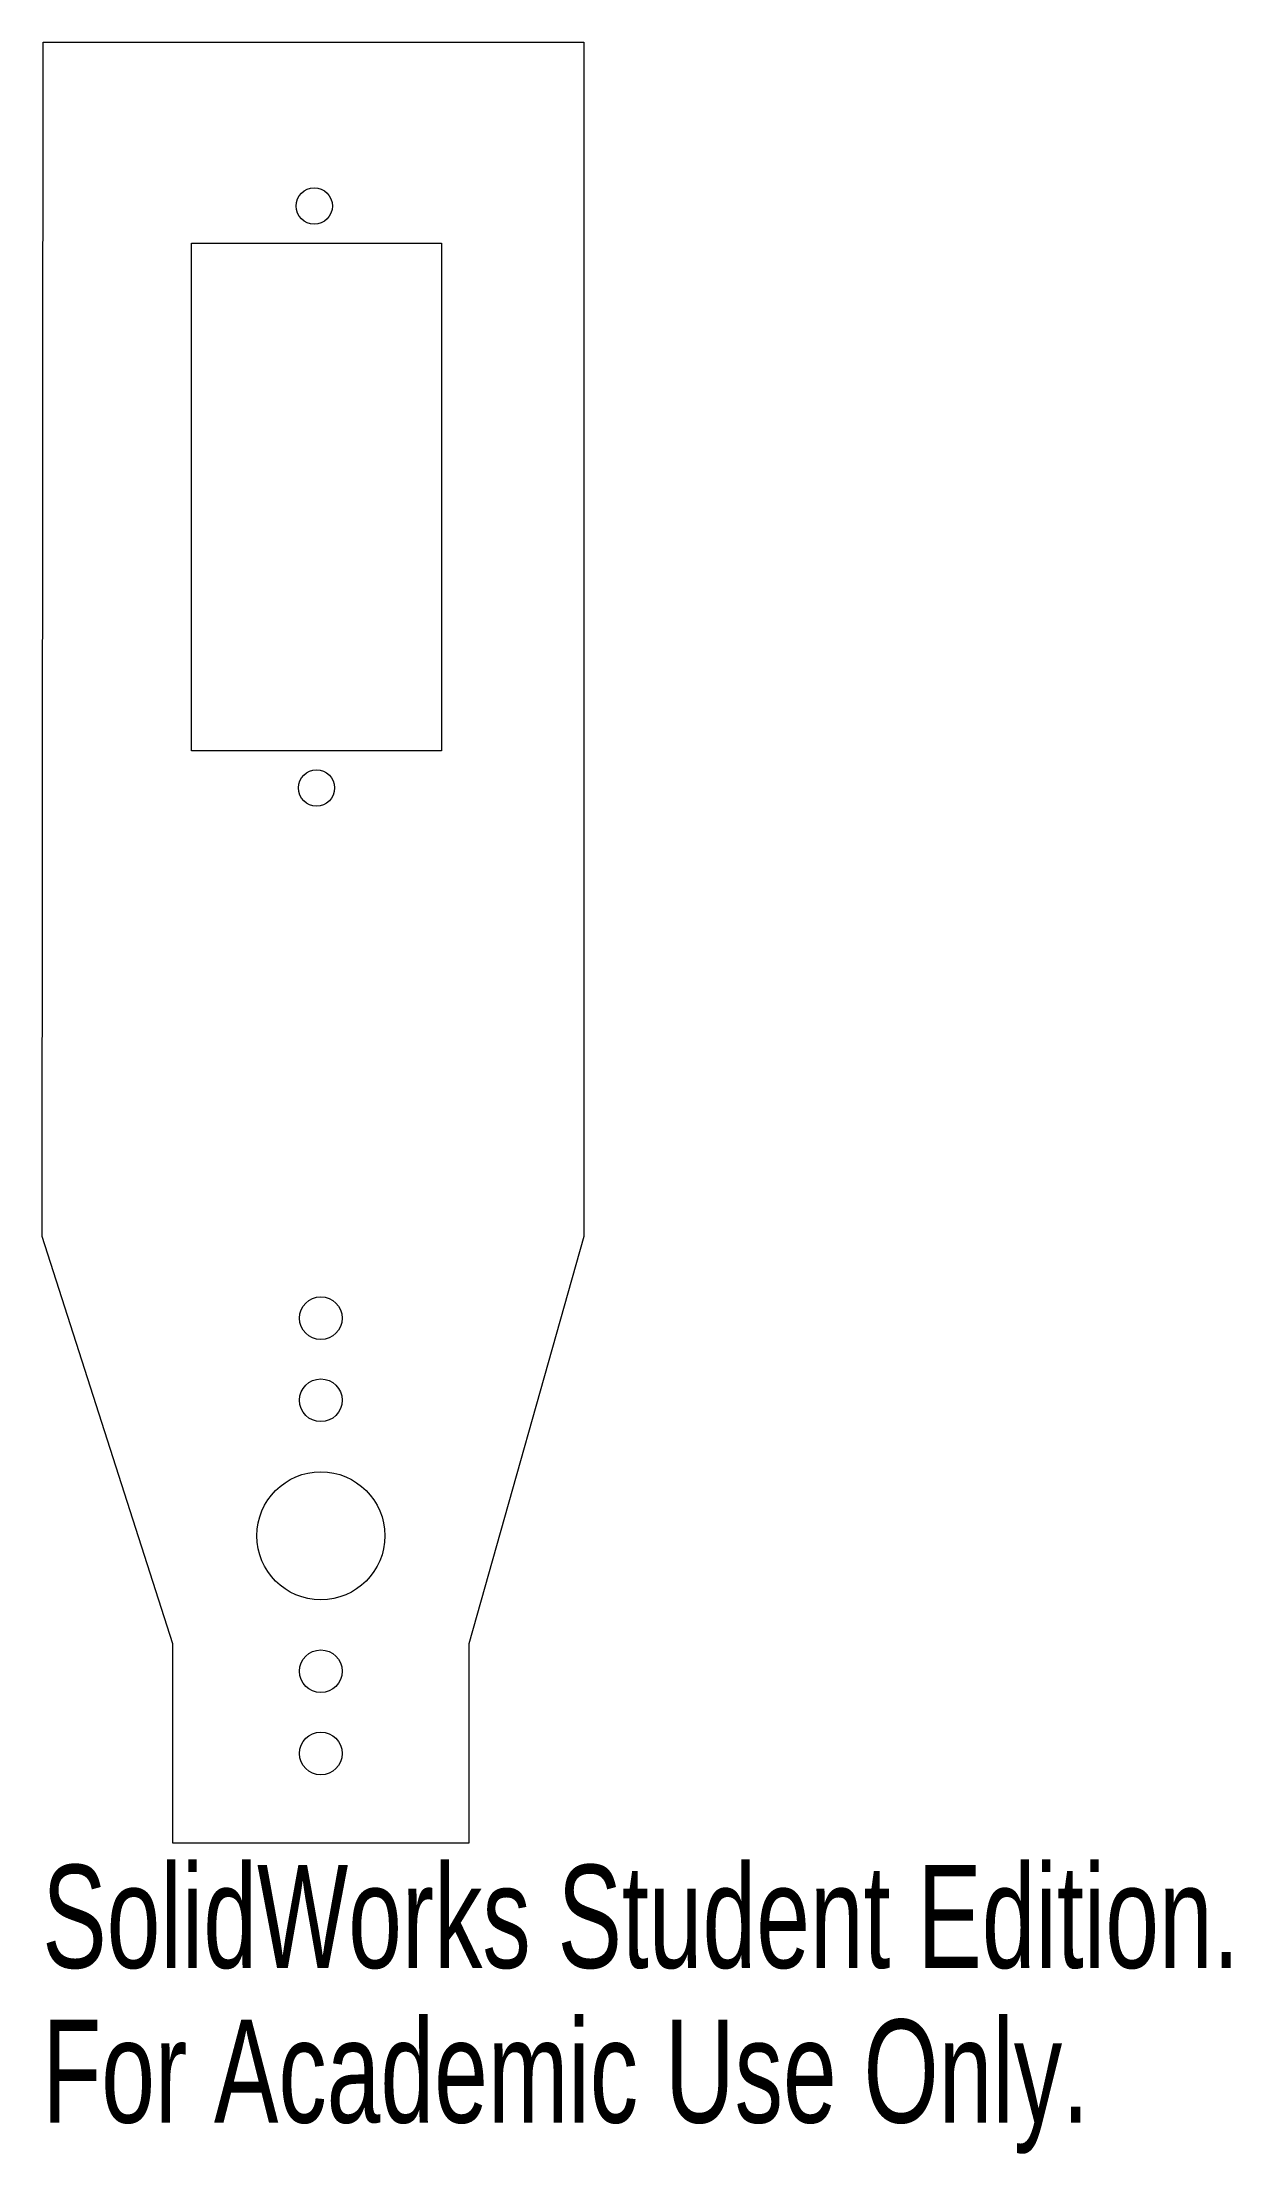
# Model space of a CAD drawing. Header units: millimetres. Extents: x 343.8 to 399.5, y 152.6 to 251.6.
import ezdxf

# ---------------------------------------------------------------- set-up
doc = ezdxf.new("R2010")
doc.units = ezdxf.units.MM
doc.styles.add('SLDTEXTSTYLE0', font='TXT', dxfattribs={"width": 0.7})

msp = doc.modelspace()

# ---------------------------------------------------------------- linework, layer by layer
at = {"color": 7, "linetype": 'Continuous', "lineweight": 15}
for p, q in [((343.806, 195.576), (343.854, 251.556)), ((343.854, 251.556), (369.181, 251.556)), ((369.181, 251.556), (369.181, 195.576)), ((350.792, 242.142), (362.501, 242.142)), ((350.792, 218.342), (350.792, 242.142)), ((362.501, 242.142), (362.501, 218.342)), ((362.501, 218.342), (350.792, 218.342)), ((349.928, 176.492), (343.806, 195.576)), ((369.181, 195.576), (363.785, 176.492)), ((349.928, 167.154), (349.928, 176.492)), ((363.785, 176.492), (363.785, 167.154)), ((363.785, 167.154), (349.928, 167.154))]:
    msp.add_line(p, q, dxfattribs=at)
for centre, radius in [((356.547, 243.88), 0.85), ((356.653, 216.604), 0.85), ((356.856, 191.756), 1.001), ((356.856, 187.906), 1.001), ((356.856, 181.556), 3), ((356.856, 175.206), 1.001), ((356.856, 171.356), 1.001)]:
    msp.add_circle(centre, radius, dxfattribs=at)

# ---------------------------------------------------------------- texts
at = {"color": 7, "linetype": 'Continuous', "char_height": 4.83362, "attachment_point": 1, "style": 'SLDTEXTSTYLE0'}
for s, insert in [('SolidWorks Student Edition.', (343.806, 166.134)), ('For Academic Use Only.', (343.806, 158.884))]:
    msp.add_mtext(s, dxfattribs=dict(at, insert=insert))

doc.saveas('drawing.dxf')
